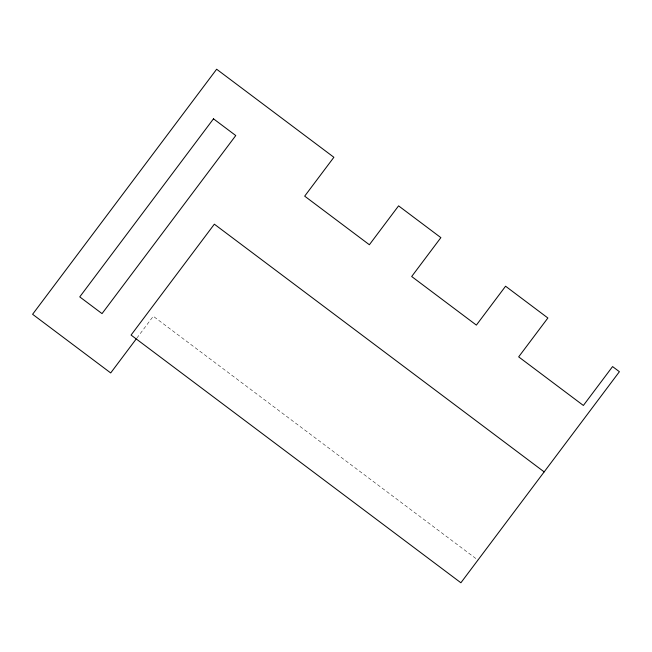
<?xml version="1.0" encoding="UTF-8"?>
<svg xmlns="http://www.w3.org/2000/svg" width="652" height="652" viewBox="0 0 652 652"><rect width="100%" height="100%" fill="white"/><g stroke="black" fill="none" stroke-linecap="round" stroke-linejoin="round"><path stroke-width="0.49" stroke-dasharray="3.26 2.44" d="M136.838 338.135L153.277 316.253L477.932 560.076"/><path stroke-width="0.98" d="M136.244 338.926L110.701 372.944L32.6 314.288L216.643 69.226L333.881 157.279L304.68 196.154L369.374 244.744L398.576 205.861L440.874 237.638L411.681 276.513L476.376 325.103L505.577 286.22L547.876 317.997L518.674 356.872L583.377 405.462L612.57 366.579L619.4 371.705L460.891 582.774L131.068 335.063L214.345 224.182L544.167 471.885M213.489 118.819L79.756 296.888L102.03 313.62L235.763 135.551L213.489 118.819"/></g></svg>
